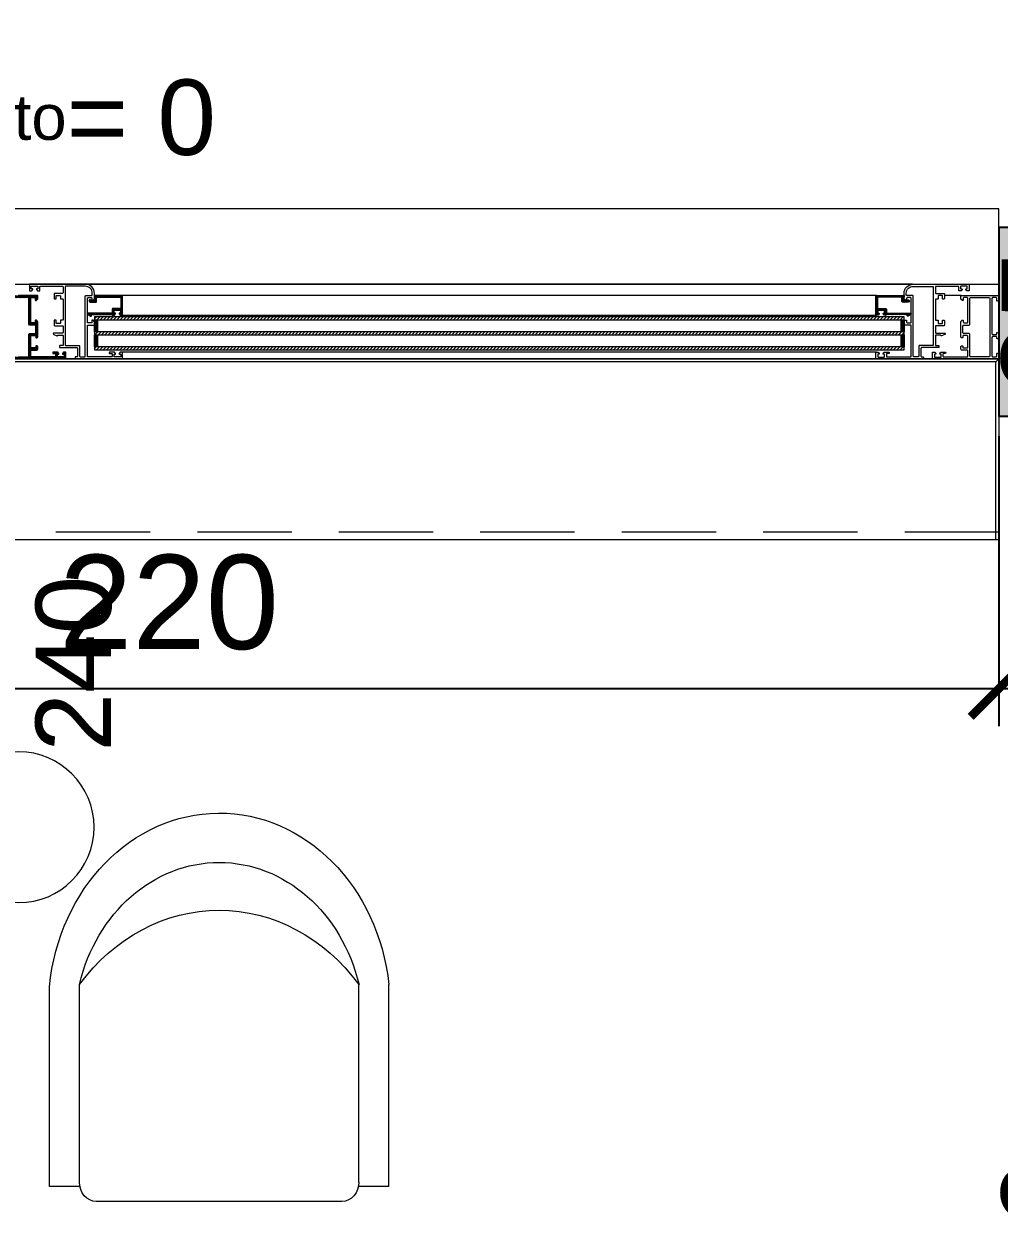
# Model space of a CAD drawing. Header units: centimetres. Extents: x 105417 to 110818, y -55119 to -48326.
# Drawn here: x 109025.1 to 109154.4, y -53609.3 to -53450.4 of the extents above; entities that cross this region are included whole.
import ezdxf

# ---------------------------------------------------------------- set-up
doc = ezdxf.new("R2010")
doc.units = ezdxf.units.CM
doc.header["$LTSCALE"] = 50
doc.header["$MEASUREMENT"] = 0
doc.linetypes.add('CACHE', pattern=[0.375, 0.25, -0.125])
doc.linetypes.add('CONTINU', pattern=[0])
doc.layers.get('0').update_dxf_attribs({"color": 8})
for name, color, linetype in [('BETON COUPE', 3, 'CONTINU'), ('BETON TRAME', 252, 'Continuous'), ('COTE 50ème', 1, 'Continuous')]:
    doc.layers.add(name, color=color, linetype=linetype)
doc.layers.add('mobilimi', color=8, linetype='Continuous', lineweight=9)
doc.layers.add('WINDOWS', color=21, linetype='Continuous', lineweight=5)
doc.styles.add('GENERATED_STYLE_1', font='arial.ttf')
doc.styles.add('RS_TXT_50', font='arial.ttf', dxfattribs={"height": 12.5})
doc.dimstyles.new('RS_50CM_LINEAIRE', dxfattribs={"dimscale": 5, "dimtxt": 12.5, "dimasz": 1.5, "dimexe": 1, "dimexo": 2.5, "dimgap": 1, "dimtad": 1, "dimdec": 1, "dimrnd": 0.5, "dimdsep": 46, "dimtxsty": 'RS_TXT_50', "dimblk1": 'ARCHTICK', "dimblk2": 'ARCHTICK', "dimsah": 1, "dimcen": 2.5, "dimdle": 1, "dimclrt": 4, "dimadec": 0, "dimazin": 2, "dimtfac": 1, "dimtdec": 1, "dimtix": 1, "dimtmove": 2, "dimatfit": 3, "dimfxl": 1, "dimtolj": 1, "dimtzin": 0, "dimarcsym": 0})
pattern_1 = [(45, (-42777.06242, 54252.55615), (-0.08838834765, 0.08838834765), [])]

# ---------------------------------------------------------------- blocks, each defined once
blk = doc.blocks.new('1111')
at = {"layer": 'mobilimi'}
for p, q in [((7498090.66, 4737224.66), (7498067.1, 4737224.66)), ((7498090.66, 4737221.1), (7498090.66, 4737224.66)), ((7498090.15, 4737221.13), (7498066.85, 4737221.13)), ((7498092.44, 4737190.14), (7498092.44, 4737219.13)), ((7498090.15, 4737188.14), (7498066.85, 4737188.14)), ((7498090.66, 4737184.61), (7498090.66, 4737188.14)), ((7498090.66, 4737184.61), (7498066.85, 4737184.61))]:
    blk.add_line(p, q, dxfattribs=at)
for centre, major_axis, start_param, end_param in [((7498069.68, 4737204.62), (-23.08, 0), -1.458692, 1.447759), ((7498071.99, 4737204.63), (-19.57, 0), -1.304651, 1.304651), ((7498082.73, 4737204.63), (24.67, 0), 2.270248, 4.012938), ((7498090.15, 4737219.13), (-2.29, 0), 3.141593, 4.712389), ((7498090.15, 4737190.14), (2.29, 0), 4.712389, 6.283185)]:
    blk.add_ellipse(centre, major_axis=major_axis, ratio=0.87377, start_param=start_param, end_param=end_param, dxfattribs=at)
blk = doc.blocks.new('_ArchTick')
at = {"color": 0, "linetype": 'ByBlock', "const_width": 0.15}
blk.add_lwpolyline([(-0.5, -0.5), (0.5, 0.5)], dxfattribs=at)
blk = doc.blocks.new('*D1152')
at = {"layer": 'COTE 50ème', "color": 0, "lineweight": -2, "ltscale": 0.5, "transparency": 16777216}
for p, q in [((109869.2, -54127.36), (109869.2, -52052.36)), ((109656.85, -52057.36), (109874.2, -52057.36)), ((108886.85, -54122.36), (109874.2, -54122.36))]:
    blk.add_line(p, q, dxfattribs=at)
at = {"layer": 'Defpoints', "color": 0, "ltscale": 0.5, "transparency": 16777216}
for p in [(109644.35, -52057.36), (109869.2, -52057.36), (108874.35, -54122.36)]:
    blk.add_point(p, dxfattribs=at)
at = {"layer": 'COTE 50ème', "color": 0, "lineweight": -2, "ltscale": 0.5, "transparency": 16777216, "xscale": 7.5, "yscale": 7.5, "zscale": 7.5}
for p, rotation in [((109869.2, -52057.36), 90), ((109869.2, -54122.36), 270)]:
    blk.add_blockref('_ArchTick', p, dxfattribs=dict(at, rotation=rotation))
at = {"layer": 'COTE 50ème', "color": 4, "ltscale": 0.5, "transparency": 16777216, "insert": (109857.82, -53089.86), "char_height": 12.5, "attachment_point": 5, "rotation": 90, "style": 'RS_TXT_50'}
blk.add_mtext('\\A1;2065', dxfattribs=at)
blk = doc.blocks.new('*D1262')
at = {"layer": 'COTE 50ème', "color": 0, "lineweight": -2, "ltscale": 0.5, "transparency": 16777216}
for p, q in [((109154.35, -53505), (109154.35, -53543.46)), ((108934.35, -53509.34), (108934.35, -53543.46)), ((108929.35, -53538.46), (109159.35, -53538.46))]:
    blk.add_line(p, q, dxfattribs=at)
at = {"layer": 'Defpoints', "color": 0, "ltscale": 0.5, "transparency": 16777216}
for p in [(109154.35, -53492.5), (108934.35, -53496.84), (109154.35, -53538.46)]:
    blk.add_point(p, dxfattribs=at)
at = {"layer": 'COTE 50ème', "color": 0, "lineweight": -2, "ltscale": 0.5, "transparency": 16777216, "xscale": 7.5, "yscale": 7.5, "zscale": 7.5, "rotation": 180}
blk.add_blockref('_ArchTick', (108934.35, -53538.46), dxfattribs=at)
at = {"layer": 'COTE 50ème', "color": 0, "lineweight": -2, "ltscale": 0.5, "transparency": 16777216, "xscale": 7.5, "yscale": 7.5, "zscale": 7.5}
blk.add_blockref('_ArchTick', (109154.35, -53538.46), dxfattribs=at)
at = {"layer": 'COTE 50ème', "color": 4, "ltscale": 0.5, "transparency": 16777216, "insert": (109044.35, -53527.08), "char_height": 12.5, "attachment_point": 5, "style": 'RS_TXT_50'}
blk.add_mtext('\\A1;220', dxfattribs=at)
blk = doc.blocks.new('*D1263')
at = {"layer": 'COTE 50ème', "color": 0, "lineweight": -2, "ltscale": 0.5, "transparency": 16777216}
for p, q in [((109154.35, -53505), (109154.35, -53543.46)), ((109234.24, -53509.06), (109234.24, -53543.46)), ((109149.35, -53538.46), (109239.24, -53538.46))]:
    blk.add_line(p, q, dxfattribs=at)
at = {"layer": 'Defpoints', "color": 0, "ltscale": 0.5, "transparency": 16777216}
for p in [(109154.35, -53492.5), (109234.24, -53496.56), (109234.24, -53538.46)]:
    blk.add_point(p, dxfattribs=at)
at = {"layer": 'COTE 50ème', "color": 0, "lineweight": -2, "ltscale": 0.5, "transparency": 16777216, "xscale": 7.5, "yscale": 7.5, "zscale": 7.5, "rotation": 180}
blk.add_blockref('_ArchTick', (109154.35, -53538.46), dxfattribs=at)
at = {"layer": 'COTE 50ème', "color": 0, "lineweight": -2, "ltscale": 0.5, "transparency": 16777216, "xscale": 7.5, "yscale": 7.5, "zscale": 7.5}
blk.add_blockref('_ArchTick', (109234.24, -53538.46), dxfattribs=at)
at = {"layer": 'COTE 50ème', "color": 4, "ltscale": 0.5, "transparency": 16777216, "insert": (109194.3, -53527.08), "char_height": 12.5, "attachment_point": 5, "style": 'RS_TXT_50'}
blk.add_mtext('\\A1;80', dxfattribs=at)
blk = doc.blocks.new('*D1355')
at = {"layer": 'COTE 50ème', "color": 0, "lineweight": -2, "ltscale": 0.5, "transparency": 16777216}
for p, q in [((109172.41, -53733.36), (109172.41, -53497.36)), ((109190.07, -53502.36), (109167.41, -53502.36)), ((109201.85, -53728.36), (109167.41, -53728.36))]:
    blk.add_line(p, q, dxfattribs=at)
at = {"layer": 'Defpoints', "color": 0, "ltscale": 0.5, "transparency": 16777216}
for p in [(109172.41, -53502.36), (109202.57, -53502.36), (109214.35, -53728.36)]:
    blk.add_point(p, dxfattribs=at)
at = {"layer": 'COTE 50ème', "color": 0, "lineweight": -2, "ltscale": 0.5, "transparency": 16777216, "xscale": 7.5, "yscale": 7.5, "zscale": 7.5}
for p, rotation in [((109172.41, -53502.36), 90), ((109172.41, -53728.36), 270)]:
    blk.add_blockref('_ArchTick', p, dxfattribs=dict(at, rotation=rotation))
at = {"layer": 'COTE 50ème', "color": 4, "ltscale": 0.5, "transparency": 16777216, "insert": (109161.03, -53615.36), "char_height": 12.5, "attachment_point": 5, "rotation": 90, "style": 'RS_TXT_50'}
blk.add_mtext('\\A1;226', dxfattribs=at)
blk = doc.blocks.new('*D1356')
at = {"layer": 'COTE 50ème', "color": 0, "lineweight": -2, "ltscale": 0.5, "transparency": 16777216}
for p, q in [((109172.41, -53477.36), (109172.41, -53469.86)), ((109196.74, -53477.36), (109167.41, -53477.36)), ((109172.41, -53502.36), (109172.41, -53477.36)), ((109190.07, -53502.36), (109167.41, -53502.36)), ((109172.41, -53502.36), (109172.41, -53509.86))]:
    blk.add_line(p, q, dxfattribs=at)
at = {"layer": 'Defpoints', "color": 0, "ltscale": 0.5, "transparency": 16777216}
for p in [(109172.41, -53477.36), (109209.24, -53477.36), (109202.57, -53502.36)]:
    blk.add_point(p, dxfattribs=at)
at = {"layer": 'COTE 50ème', "color": 0, "lineweight": -2, "ltscale": 0.5, "transparency": 16777216, "xscale": 7.5, "yscale": 7.5, "zscale": 7.5}
for p, rotation in [((109172.41, -53477.36), 270), ((109172.41, -53502.36), 90)]:
    blk.add_blockref('_ArchTick', p, dxfattribs=dict(at, rotation=rotation))
at = {"layer": 'COTE 50ème', "color": 4, "ltscale": 0.5, "transparency": 16777216, "insert": (109161.03, -53489.86), "char_height": 12.5, "attachment_point": 5, "rotation": 90, "style": 'RS_TXT_50'}
blk.add_mtext('\\A1;25', dxfattribs=at)
blk = doc.blocks.new('*D1357')
at = {"layer": 'COTE 50ème', "color": 0, "lineweight": -2, "ltscale": 0.5, "transparency": 16777216}
for p, q in [((109172.41, -53482.36), (109172.41, -53392.36)), ((109196.74, -53397.36), (109167.41, -53397.36)), ((109196.74, -53477.36), (109167.41, -53477.36))]:
    blk.add_line(p, q, dxfattribs=at)
at = {"layer": 'Defpoints', "color": 0, "ltscale": 0.5, "transparency": 16777216}
for p in [(109172.41, -53397.36), (109209.24, -53397.36), (109209.24, -53477.36)]:
    blk.add_point(p, dxfattribs=at)
at = {"layer": 'COTE 50ème', "color": 0, "lineweight": -2, "ltscale": 0.5, "transparency": 16777216, "xscale": 7.5, "yscale": 7.5, "zscale": 7.5}
for p, rotation in [((109172.41, -53397.36), 90), ((109172.41, -53477.36), 270)]:
    blk.add_blockref('_ArchTick', p, dxfattribs=dict(at, rotation=rotation))
at = {"layer": 'COTE 50ème', "color": 4, "ltscale": 0.5, "transparency": 16777216, "insert": (109161.03, -53437.36), "char_height": 12.5, "attachment_point": 5, "rotation": 90, "style": 'RS_TXT_50'}
blk.add_mtext('\\A1;80', dxfattribs=at)

msp = doc.modelspace()

# ---------------------------------------------------------------- hatches: boundary and pattern name
at = {"layer": 'BETON TRAME', "transparency": 33554559}
h = msp.add_hatch(color=256, dxfattribs=at)
h.dxf.hatch_style = 1
h.paths.add_polyline_path([(108774.35, -52797.36), (108809.35, -52797.36), (108809.35, -53338.05), (108774.35, -53338.05), (108774.35, -53272.36), (108314.35, -53272.36), (108314.35, -53338.05), (108279.35, -53338.05), (108279.35, -52797.36), (108314.35, -52797.36), (108314.35, -53232.36), (108524.35, -53232.36), (108524.35, -52902.36), (108564.35, -52902.36), (108564.35, -53232.36), (108774.35, -53232.36)])
h.paths.add_polyline_path([(109644.35, -52847.36), (109644.35, -52797.36), (109509.35, -52797.36), (109509.35, -52847.36)])
h.paths.add_polyline_path([(107579.35, -52847.36), (107579.35, -52797.36), (107444.35, -52797.36), (107444.35, -52847.36)])
h.paths.add_polyline_path([(107579.35, -52107.36), (107579.35, -52057.36), (107444.35, -52057.36), (107444.35, -52107.36)])
h.paths.add_polyline_path([(109509.35, -52057.36), (109509.35, -52107.36), (109644.35, -52107.36), (109644.35, -52057.36)])
h.paths.add_polyline_path([(108814.35, -52107.36), (108814.35, -52057.36), (108704.35, -52057.36), (108704.35, -52107.36)])
h.paths.add_polyline_path([(108384.35, -52107.36), (108384.35, -52057.36), (108274.35, -52057.36), (108274.35, -52107.36)])
h.paths.add_polyline_path([(108409.35, -52057.36), (108384.35, -52057.36), (108384.35, -52562.36), (108409.35, -52562.36)])
h.paths.add_polyline_path([(108704.35, -52057.36), (108679.35, -52057.36), (108679.35, -52562.36), (108704.35, -52562.36)])
h.paths.add_polyline_path([(108214.35, -53762.36), (108239.35, -53762.36), (108239.35, -53702.36), (108214.35, -53702.36)])
h.paths.add_polyline_path([(108874.35, -53762.36), (108849.35, -53762.36), (108849.35, -53702.36), (108874.35, -53702.36)])
h.paths.add_polyline_path([(107754.35, -53397.36), (107884.35, -53397.36), (107884.35, -53422.36), (107754.35, -53422.36)])
h.paths.add_polyline_path([(107444.35, -53422.36), (107574.35, -53422.36), (107574.35, -53397.36), (107444.35, -53397.36)])
h.paths.add_polyline_path([(107859.35, -53477.36), (107934.35, -53477.36), (107934.35, -53502.36), (107859.35, -53502.36)])
h.paths.add_polyline_path([(109234.24, -53477.36), (109154.35, -53477.36), (109154.35, -53502.36), (109234.24, -53502.36)])
h.paths.add_polyline_path([(109334.24, -53397.36), (109209.24, -53397.36), (109209.24, -53422.36), (109334.24, -53422.36)])
h.paths.add_polyline_path([(109644.35, -53422.36), (109514.24, -53422.36), (109514.24, -53397.36), (109644.35, -53397.36)])
h.paths.add_polyline_path([(108556.85, -53762.36), (108556.85, -53702.36), (108531.85, -53702.36), (108531.85, -53762.36)])
at = {"layer": 'WINDOWS'}
h = msp.add_hatch(dxfattribs=at)
h.set_pattern_fill('ANSI31', color=256, angle=360)
h.set_pattern_definition(pattern_1)
h.paths.add_polyline_path([(109019.58, -53494.48, -0.414214), (109019.52, -53494.42), (109019.52, -53494.12, -0.414214), (109019.58, -53494.06), (109019.79, -53494.06, 1), (109019.79, -53493.86), (109019.26, -53493.86, 0.250765), (109019.21, -53493.88), (109019.1, -53494.05, 0.599022), (109019.15, -53494.14), (109019.22, -53494.14, -0.414214), (109019.28, -53494.2), (109019.28, -53494.46, -0.414214), (109019.22, -53494.51), (109018.44, -53494.51, -0.414214), (109018.38, -53494.46), (109018.38, -53494.2, -0.414214), (109018.44, -53494.14), (109018.55, -53494.14, 0.599022), (109018.6, -53494.05), (109018.48, -53493.88, 0.250765), (109018.44, -53493.86), (109018.19, -53493.86, 0.414214), (109018.14, -53493.92), (109018.14, -53494.7, 0.414214), (109018.19, -53494.76), (109024.41, -53494.76), (109030.63, -53494.76, 0.414214), (109030.68, -53494.7), (109030.68, -53493.92, 0.414214), (109030.63, -53493.86), (109030.38, -53493.86, 0.250765), (109030.34, -53493.88), (109030.22, -53494.05, 0.599022), (109030.27, -53494.14), (109030.38, -53494.14, -0.414214), (109030.44, -53494.2), (109030.44, -53494.46, -0.414214), (109030.38, -53494.51), (109029.6, -53494.51, -0.414214), (109029.54, -53494.46), (109029.54, -53494.2, -0.414214), (109029.6, -53494.14), (109029.67, -53494.14, 0.599022), (109029.72, -53494.05), (109029.61, -53493.88, 0.250765), (109029.56, -53493.86), (109029.03, -53493.86, 1), (109029.03, -53494.06), (109029.24, -53494.06, -0.414214), (109029.3, -53494.12), (109029.3, -53494.42, -0.414214), (109029.24, -53494.48), (109026.07, -53494.48, -0.414214), (109026.02, -53494.42), (109026.02, -53493.69, -0.414214), (109026.11, -53493.6), (109026.76, -53493.6, 0.414214), (109026.95, -53493.41), (109026.95, -53493.15, 0.198912), (109026.93, -53493.12), (109026.87, -53493.05, 0.198912), (109026.83, -53493.04), (109026.72, -53493.04, 0.414214), (109026.67, -53493.09), (109026.67, -53493.26, -0.414214), (109026.61, -53493.32), (109026.11, -53493.32, -0.414214), (109026.02, -53493.22), (109026.02, -53491.77, -0.414214), (109026.11, -53491.68), (109026.61, -53491.68, -0.414214), (109026.67, -53491.73), (109026.67, -53491.9, 0.414214), (109026.72, -53491.96), (109026.83, -53491.96, 0.198912), (109026.87, -53491.94), (109026.93, -53491.88, 0.198912), (109026.95, -53491.84), (109026.95, -53489.83, 0.198912), (109026.93, -53489.79), (109026.78, -53489.64, 0.198912), (109026.74, -53489.62), (109026.67, -53489.62, 0.414214), (109026.61, -53489.68), (109026.61, -53489.86, -0.340481), (109026.52, -53490), (109026.11, -53490, -0.414214), (109026.02, -53489.9), (109026.02, -53486.73, -0.414214), (109026.11, -53486.64), (109026.52, -53486.64, -0.414214), (109026.61, -53486.73), (109026.61, -53486.95, 0.414214), (109026.67, -53487.01), (109026.74, -53487.01, 0.198912), (109026.78, -53486.99), (109026.93, -53486.84, 0.198912), (109026.95, -53486.8), (109026.95, -53486.41, 0.414214), (109026.89, -53486.36), (109024.41, -53486.36), (109021.93, -53486.36, 0.414214), (109021.87, -53486.41), (109021.87, -53486.8, 0.198912), (109021.89, -53486.84), (109022.04, -53486.99, 0.198912), (109022.08, -53487.01), (109022.15, -53487.01, 0.414214), (109022.21, -53486.95), (109022.21, -53486.73, -0.414214), (109022.3, -53486.64), (109022.71, -53486.64, -0.414214), (109022.8, -53486.73), (109022.8, -53489.9, -0.414214), (109022.71, -53490), (109022.3, -53490, -0.340481), (109022.21, -53489.86), (109022.21, -53489.68, 0.414214), (109022.15, -53489.62), (109022.08, -53489.62, 0.198912), (109022.04, -53489.64), (109021.89, -53489.79, 0.198912), (109021.87, -53489.83), (109021.87, -53491.84, 0.198912), (109021.89, -53491.88), (109021.95, -53491.94, 0.198912), (109021.99, -53491.96), (109022.1, -53491.96, 0.414214), (109022.15, -53491.9), (109022.15, -53491.73, -0.414214), (109022.21, -53491.68), (109022.71, -53491.68, -0.414214), (109022.8, -53491.77), (109022.8, -53493.22, -0.414214), (109022.71, -53493.32), (109022.21, -53493.32, -0.414214), (109022.15, -53493.26), (109022.15, -53493.09, 0.414214), (109022.1, -53493.04), (109021.99, -53493.04, 0.198912), (109021.95, -53493.05), (109021.89, -53493.12, 0.198912), (109021.87, -53493.15), (109021.87, -53493.41, 0.414214), (109022.06, -53493.6), (109022.71, -53493.6, -0.414214), (109022.8, -53493.69), (109022.8, -53494.42, -0.414214), (109022.75, -53494.48)])
h.paths.add_polyline_path([(109023.08, -53494.42), (109023.08, -53491.49), (109022.99, -53491.4), (109022.24, -53491.4), (109022.15, -53491.3), (109022.15, -53490.37), (109022.24, -53490.28), (109022.99, -53490.28), (109023.08, -53490.18), (109023.08, -53486.69), (109023.14, -53486.64), (109024.41, -53486.64), (109025.68, -53486.64), (109025.74, -53486.69), (109025.74, -53490.18), (109025.83, -53490.28), (109026.58, -53490.28), (109026.67, -53490.37), (109026.67, -53491.3), (109026.58, -53491.4), (109025.83, -53491.4), (109025.74, -53491.49), (109025.74, -53494.42), (109025.68, -53494.48), (109024.41, -53494.48), (109023.14, -53494.48)], flags=16)
at = {"layer": 'WINDOWS', "transparency": 33554559}
h = msp.add_hatch(dxfattribs=at)
h.set_pattern_fill('ANSI31', color=256, angle=360)
h.set_pattern_definition(pattern_1)
h.paths.add_polyline_path([(109034.51, -53486.36), (109034.46, -53486.36), (109034.46, -53486.6), (109034.51, -53486.6), (109034.51, -53486.95, -0.414214), (109034.46, -53487.01), (109034.08, -53487.01, -0.247394), (109034.04, -53486.98, 1.657435), (109033.91, -53487.23), (109034.64, -53487.23, 0.414214), (109034.74, -53487.14), (109034.74, -53486.67, -0.414214), (109034.83, -53486.58), (109037.87, -53486.58, -0.414214), (109037.97, -53486.67), (109037.97, -53488.02, -0.414214), (109037.91, -53488.08), (109036.9, -53488.08, 0.414214), (109036.81, -53488.17), (109036.81, -53488.62, -0.414214), (109036.75, -53488.68), (109033.62, -53488.68, 0.737396), (109033.56, -53488.85), (109033.92, -53489.09, 0.603122), (109034.07, -53489.01), (109034.07, -53488.94, -0.414214), (109034.12, -53488.88), (109036.81, -53488.88), (109036.81, -53488.92, 0.414214), (109036.87, -53488.97), (109037.07, -53488.97, 0.250765), (109037.12, -53488.95), (109037.25, -53488.78, 0.599022), (109037.2, -53488.69), (109037.13, -53488.69, -0.414214), (109037.07, -53488.64), (109037.07, -53488.38, -0.414214), (109037.13, -53488.32), (109037.87, -53488.32, -0.414214), (109037.93, -53488.38), (109037.93, -53488.64, -0.414214), (109037.87, -53488.69), (109037.8, -53488.69, 0.599022), (109037.75, -53488.78), (109037.88, -53488.95, 0.250765), (109037.93, -53488.97), (109038.13, -53488.97, 0.414214), (109038.19, -53488.92), (109038.19, -53486.41, 0.414214), (109038.13, -53486.36)])
h = msp.add_hatch(dxfattribs=at)
h.set_pattern_fill('ANSI31', color=256, angle=360)
h.set_pattern_definition([(45, (-42827.00686, 54252.56045), (-0.08838834765, 0.08838834765), [])])
h.paths.add_polyline_path([(109141.4, -53486.58, -0.414214), (109141.49, -53486.68), (109141.49, -53487.14, 0.414214), (109141.59, -53487.24), (109142.32, -53487.24, 1.835735), (109142.18, -53487.01), (109141.72, -53487.01), (109141.72, -53486.6), (109141.77, -53486.36), (109138.1, -53486.36, 0.414214), (109138.04, -53486.42), (109138.04, -53488.92, 0.414214), (109138.1, -53488.98), (109138.3, -53488.98, 0.250765), (109138.35, -53488.95), (109138.48, -53488.79, 0.599022), (109138.43, -53488.7), (109138.3, -53488.7), (109138.3, -53488.33), (109139.16, -53488.33), (109139.16, -53488.7), (109139.03, -53488.7, 0.649779), (109138.99, -53488.79), (109139.12, -53488.96, 0.212283), (109139.16, -53488.98), (109139.37, -53488.98, 0.414214), (109139.42, -53488.92), (109139.42, -53488.89), (109142.17, -53488.89), (109142.17, -53489.02, 0.603122), (109142.31, -53489.09), (109142.67, -53488.85, 0.737396), (109142.61, -53488.68), (109139.42, -53488.68), (109139.42, -53488.18, 0.414214), (109139.33, -53488.08), (109138.26, -53488.08), (109138.26, -53486.68, -0.414214), (109138.36, -53486.58)])
at = {"layer": 'WINDOWS'}
h = msp.add_hatch(dxfattribs=at)
h.set_pattern_fill('ANSI31', color=140, scale=2.5, angle=360)
h.set_pattern_definition([(45, (-42777.06242, 54252.76045), (-0.2209708691, 0.2209708691), [])])
h.paths.add_polyline_path([(109034.45, -53493.57), (109141.78, -53493.57), (109141.78, -53493.17), (109034.45, -53493.17)])
h.paths.add_polyline_path([(109034.45, -53491.57), (109141.78, -53491.57), (109141.78, -53491.17), (109034.45, -53491.17)])
h.paths.add_polyline_path([(109034.45, -53489.57), (109141.77, -53489.57), (109141.77, -53489.17), (109034.45, -53489.17)])
at = {"layer": 'WINDOWS', "transparency": 33554559}
h = msp.add_hatch(dxfattribs=at)
h.set_pattern_fill('ANSI31', color=140, angle=360)
h.set_pattern_definition([(45, (-42794.06242, 54252.75615), (-0.08838834765, 0.08838834765), [])])
h.paths.add_polyline_path([(109141.78, -53491.57), (109141.78, -53493.17), (109141.38, -53493.17), (109141.38, -53491.57)])
h.paths.add_polyline_path([(109141.78, -53489.57), (109141.78, -53491.17), (109141.38, -53491.17), (109141.38, -53489.57)])
h.paths.add_polyline_path([(109034.85, -53491.57), (109034.85, -53493.17), (109034.45, -53493.17), (109034.45, -53491.57)])
h.paths.add_polyline_path([(109034.85, -53489.57), (109034.85, -53491.17), (109034.45, -53491.17), (109034.45, -53489.57)])

# ---------------------------------------------------------------- linework, layer by layer
at = {"layer": 'BETON COUPE'}
msp.add_lwpolyline([(109234.24, -53477.36), (109154.35, -53477.36), (109154.35, -53502.36), (109234.24, -53502.36)], close=True, dxfattribs=at)
at = {"layer": 'WINDOWS'}
for p, q in [((109142.88, -53484.87), (109033.28, -53484.86)), ((109138.1, -53486.36), (109038.13, -53486.36)), ((109149.36, -53486.36), (109147.1, -53486.36)), ((109038.13, -53488.97), (109138.1, -53488.98)), ((109138.1, -53493.86), (109038.13, -53493.86)), ((109138.07, -53494.76), (109038.13, -53494.76)), ((109145.63, -53494.76), (109144.25, -53494.76))]:
    msp.add_line(p, q, dxfattribs=at)
at = {"layer": 'WINDOWS', "color": 165, "linetype": 'CACHE'}
msp.add_line((109154.35, -53517.76), (108934.35, -53517.76), dxfattribs=at)
at = {"layer": 'WINDOWS', "color": 165}
for points in [[(108934.35, -53484.86), (109154.35, -53484.86), (109154.35, -53474.86), (108934.35, -53474.86)], [(108934.35, -53494.76), (109154.35, -53494.76), (109154.35, -53518.76), (108934.35, -53518.76)], [(109153.95, -53495.16), (108934.75, -53495.16), (108934.35, -53494.76), (109154.35, -53494.76)], [(109154.35, -53494.76), (109154.35, -53518.76), (109153.95, -53518.76), (109153.95, -53495.16)]]:
    msp.add_lwpolyline(points, close=True, dxfattribs=at)
at = {"layer": 'WINDOWS'}
for points in [[(109154.35, -53494.76), (108934.35, -53494.76), (108934.35, -53484.86), (109154.35, -53484.86)], [(109153.09, -53486.64), (109153.14, -53486.7), (109153.14, -53494.42), (109153.09, -53494.48), (109150.55, -53494.48), (109150.49, -53494.42), (109150.49, -53491.49), (109150.4, -53491.4), (109149.65, -53491.4), (109149.56, -53491.31), (109149.56, -53490.37), (109149.65, -53490.28), (109150.4, -53490.28), (109150.49, -53490.19), (109150.49, -53486.7), (109150.55, -53486.64)]]:
    msp.add_lwpolyline(points, close=True, dxfattribs=at)
for points in [[(109025.88, -53484.86, 0.414214), (109025.83, -53484.92), (109025.83, -53485.7, 0.414214), (109025.88, -53485.76), (109026.09, -53485.76, 0.250765), (109026.14, -53485.73), (109026.27, -53485.57, 0.599022), (109026.22, -53485.48), (109026.13, -53485.48, -0.414214), (109026.07, -53485.42), (109026.07, -53485.16, -0.414214), (109026.13, -53485.11), (109026.91, -53485.11, -0.414214), (109026.97, -53485.16), (109026.97, -53485.42, -0.414214), (109026.91, -53485.48), (109026.82, -53485.48, 0.599022), (109026.77, -53485.57), (109026.9, -53485.73, 0.250765), (109026.95, -53485.76), (109027.15, -53485.76, 0.414214), (109027.21, -53485.7), (109027.21, -53485.2, -0.414214), (109027.27, -53485.14), (109030.22, -53485.14, -0.414214), (109030.31, -53485.24), (109030.31, -53485.98, -0.414214), (109030.22, -53486.08), (109029.19, -53486.08, 0.414214), (109029.1, -53486.17), (109029.1, -53486.73, 0.414214), (109029.19, -53486.82), (109029.32, -53486.82, 0.414214), (109029.38, -53486.77), (109029.38, -53486.41, -0.414214), (109029.43, -53486.36), (109029.88, -53486.36, -0.414214), (109029.94, -53486.41), (109029.94, -53486.77, 0.414214), (109029.99, -53486.82), (109030.25, -53486.82, -0.414214), (109030.31, -53486.88), (109030.31, -53489.57, -0.414214), (109030.25, -53489.62), (109029.99, -53489.62, 0.414214), (109029.94, -53489.68), (109029.94, -53490.03, -0.414214), (109029.88, -53490.09), (109029.43, -53490.09, -0.414214), (109029.38, -53490.03), (109029.38, -53489.68, 0.414214), (109029.32, -53489.62), (109029.19, -53489.62, 0.414214), (109029.1, -53489.72), (109029.1, -53490.28, 0.414214), (109029.19, -53490.37), (109030.22, -53490.37, -0.414214), (109030.31, -53490.46), (109030.31, -53491.25, -0.414214), (109030.22, -53491.34), (109029.1, -53491.34, 0.809546), (109029.06, -53491.52), (109029.48, -53491.71, 0.543142), (109029.56, -53491.66, -0.414214), (109029.62, -53491.6), (109030.22, -53491.6, -0.414214), (109030.31, -53491.69), (109030.31, -53492.93, -0.414214), (109030.25, -53492.98), (109029.9, -53492.98, 0.414214), (109029.84, -53493.04), (109029.84, -53493.21, 0.414214), (109029.9, -53493.26), (109032.12, -53493.26, -0.414214), (109032.21, -53493.36), (109032.21, -53494.42, -0.414214), (109032.16, -53494.48), (109031.95, -53494.48, 0.414214), (109031.9, -53494.53), (109031.9, -53494.7, 0.414214), (109031.95, -53494.76), (109038.13, -53494.76, 0.414214), (109038.19, -53494.7), (109038.19, -53493.92, 0.414214), (109038.13, -53493.86), (109037.92, -53493.86, 0.250765), (109037.88, -53493.88), (109037.75, -53494.05, 0.599022), (109037.79, -53494.14), (109037.89, -53494.14, -0.414214), (109037.94, -53494.2), (109037.94, -53494.46, -0.414214), (109037.89, -53494.51), (109037.1, -53494.51, -0.414214), (109037.05, -53494.46), (109037.05, -53494.2, -0.414214), (109037.1, -53494.14), (109037.2, -53494.14, 0.599022), (109037.24, -53494.05), (109037.11, -53493.88, 0.250765), (109037.07, -53493.86), (109036.49, -53493.86, 0.414214), (109036.43, -53493.92), (109036.43, -53494.01, 0.414214), (109036.49, -53494.06), (109036.75, -53494.06, -0.414214), (109036.8, -53494.12), (109036.8, -53494.42, -0.414214), (109036.75, -53494.48), (109033.58, -53494.48, -0.414214), (109033.52, -53494.42), (109033.52, -53490.33, -0.414214), (109033.58, -53490.28), (109034.4, -53490.28, 0.414214), (109034.45, -53490.22), (109034.45, -53489.83, 0.198912), (109034.44, -53489.79), (109034.28, -53489.64, 0.198912), (109034.24, -53489.62), (109034.17, -53489.62, 0.414214), (109034.12, -53489.68), (109034.12, -53489.9, -0.414214), (109034.02, -53490), (109033.61, -53490, -0.414214), (109033.52, -53489.9), (109033.52, -53486.73, -0.414214), (109033.61, -53486.64), (109034.02, -53486.64, -0.414214), (109034.12, -53486.73), (109034.12, -53486.95, 0.414214), (109034.17, -53487.01), (109034.24, -53487.01, 0.198912), (109034.28, -53486.99), (109034.44, -53486.84, 0.198912), (109034.45, -53486.8), (109034.45, -53486.08, 0.414214), (109033.24, -53484.86)], [(109034.08, -53486.36, 0.414214), (109034.17, -53486.26), (109034.17, -53486.04), (109034.17, -53486.04, 0.414214), (109033.24, -53485.14), (109030.64, -53485.14, 0.414214), (109030.59, -53485.2), (109030.59, -53492.93, 0.414214), (109030.64, -53492.98), (109032.4, -53492.98, -0.414214), (109032.49, -53493.08), (109032.49, -53494.38, 0.414214), (109032.59, -53494.48), (109033.15, -53494.48, 0.414214), (109033.24, -53494.38), (109033.24, -53486.45, -0.414214), (109033.33, -53486.36)], [(109150.34, -53484.87, -0.414214), (109150.4, -53484.92), (109150.4, -53485.71, -0.414214), (109150.34, -53485.76), (109150.14, -53485.76, -0.250765), (109150.09, -53485.74), (109149.96, -53485.57, -0.599022), (109150.01, -53485.48), (109150.1, -53485.48, 0.414214), (109150.15, -53485.43), (109150.15, -53485.17, 0.414214), (109150.1, -53485.11), (109149.31, -53485.11, 0.414214), (109149.26, -53485.17), (109149.26, -53485.43, 0.414214), (109149.31, -53485.48), (109149.41, -53485.48, -0.599022), (109149.45, -53485.57), (109149.32, -53485.74, -0.250765), (109149.28, -53485.76), (109149.07, -53485.76, -0.414214), (109149.02, -53485.71), (109149.02, -53485.2, 0.414214), (109148.96, -53485.15), (109146.01, -53485.15, 0.414214), (109145.92, -53485.24), (109145.92, -53485.99, 0.414214), (109146.01, -53486.08), (109147.04, -53486.08, -0.414214), (109147.13, -53486.17), (109147.13, -53486.73, -0.414214), (109147.04, -53486.83), (109146.91, -53486.83, -0.414214), (109146.85, -53486.77), (109146.85, -53486.42, 0.414214), (109146.79, -53486.36), (109146.35, -53486.36, 0.414214), (109146.29, -53486.42), (109146.29, -53486.77, -0.414214), (109146.23, -53486.83), (109145.97, -53486.83, 0.414214), (109145.92, -53486.88), (109145.92, -53489.57, 0.414214), (109145.97, -53489.63), (109146.23, -53489.63, -0.414214), (109146.29, -53489.68), (109146.29, -53490.04, 0.414214), (109146.35, -53490.09), (109146.79, -53490.09, 0.414214), (109146.85, -53490.04), (109146.85, -53489.68, -0.414214), (109146.91, -53489.63), (109147.04, -53489.63, -0.414214), (109147.13, -53489.72), (109147.13, -53490.28, -0.414214), (109147.04, -53490.37), (109146.01, -53490.37, 0.414214), (109145.92, -53490.47), (109145.92, -53491.25, 0.414214), (109146.01, -53491.34), (109147.13, -53491.34, -0.809546), (109147.17, -53491.52), (109146.74, -53491.71, -0.543142), (109146.66, -53491.66, 0.414214), (109146.61, -53491.61), (109146.01, -53491.61, 0.414214), (109145.92, -53491.7), (109145.92, -53492.93, 0.414214), (109145.97, -53492.99), (109146.33, -53492.99, -0.414214), (109146.38, -53493.04), (109146.38, -53493.21, -0.414214), (109146.33, -53493.27), (109144.11, -53493.27, 0.414214), (109144.01, -53493.36), (109144.01, -53494.42, 0.414214), (109144.07, -53494.48), (109144.27, -53494.48, -0.414214), (109144.33, -53494.54), (109144.33, -53494.7, -0.414214), (109144.27, -53494.76), (109138.1, -53494.76, -0.414214), (109138.04, -53494.7), (109138.04, -53493.92, -0.414214), (109138.1, -53493.86), (109138.3, -53493.86, -0.250765), (109138.35, -53493.89), (109138.48, -53494.06, -0.599022), (109138.43, -53494.14), (109138.34, -53494.14, 0.414214), (109138.28, -53494.2), (109138.28, -53494.46, 0.414214), (109138.34, -53494.52), (109139.12, -53494.52, 0.414214), (109139.18, -53494.46), (109139.18, -53494.2, 0.414214), (109139.12, -53494.14), (109139.03, -53494.14, -0.599022), (109138.98, -53494.06), (109139.11, -53493.89, -0.250765), (109139.16, -53493.86), (109139.74, -53493.86, -0.414214), (109139.79, -53493.92), (109139.79, -53494.01, -0.414214), (109139.74, -53494.07), (109139.48, -53494.07, 0.414214), (109139.42, -53494.13), (109139.42, -53494.42, 0.414214), (109139.48, -53494.48), (109142.65, -53494.48, 0.414214), (109142.71, -53494.42), (109142.71, -53490.34, 0.414214), (109142.65, -53490.28), (109141.83, -53490.28, -0.414214), (109141.77, -53490.22), (109141.77, -53489.84, -0.198912), (109141.79, -53489.8), (109141.94, -53489.64, -0.198912), (109141.98, -53489.63), (109142.05, -53489.63, -0.414214), (109142.11, -53489.68), (109142.11, -53489.91, 0.414214), (109142.2, -53490), (109142.61, -53490, 0.414214), (109142.71, -53489.91), (109142.71, -53486.73, 0.414214), (109142.61, -53486.64), (109142.2, -53486.64, 0.414214), (109142.11, -53486.73), (109142.11, -53486.96, -0.414214), (109142.05, -53487.01), (109141.98, -53487.01, -0.198912), (109141.94, -53487), (109141.79, -53486.84, -0.198912), (109141.77, -53486.8), (109141.77, -53486.08, -0.414214), (109142.99, -53484.87)], [(109142.15, -53486.36, -0.414214), (109142.05, -53486.27), (109142.05, -53486.04), (109142.05, -53486.04, -0.414214), (109142.99, -53485.15), (109145.58, -53485.15, -0.414214), (109145.64, -53485.2), (109145.64, -53492.93, -0.414214), (109145.58, -53492.99), (109143.83, -53492.99, 0.414214), (109143.73, -53493.08), (109143.73, -53494.39, -0.414214), (109143.64, -53494.48), (109143.08, -53494.48, -0.414214), (109142.99, -53494.39), (109142.99, -53486.45, 0.414214), (109142.89, -53486.36)], [(109034.51, -53486.6), (109034.51, -53486.95, -0.414214), (109034.46, -53487.01), (109034.08, -53487.01, -0.247394), (109034.04, -53486.98, 1.657435), (109033.91, -53487.23), (109034.64, -53487.23, 0.414214), (109034.74, -53487.14), (109034.74, -53486.67, -0.414214), (109034.83, -53486.58), (109037.87, -53486.58, -0.414214), (109037.97, -53486.67), (109037.97, -53488.02, -0.414214), (109037.91, -53488.08), (109036.9, -53488.08, 0.414214), (109036.81, -53488.17), (109036.81, -53488.62, -0.414214), (109036.75, -53488.68), (109033.62, -53488.68, 0.737396), (109033.56, -53488.85), (109033.92, -53489.09, 0.603122), (109034.07, -53489.01), (109034.07, -53488.94, -0.414214), (109034.12, -53488.88), (109036.81, -53488.88), (109036.81, -53488.92, 0.414214), (109036.87, -53488.97), (109037.07, -53488.97, 0.250765), (109037.12, -53488.95), (109037.25, -53488.78, 0.599022), (109037.2, -53488.69), (109037.13, -53488.69, -0.414214), (109037.07, -53488.64), (109037.07, -53488.38, -0.414214), (109037.13, -53488.32), (109037.87, -53488.32, -0.414214), (109037.93, -53488.38), (109037.93, -53488.64, -0.414214), (109037.87, -53488.69), (109037.8, -53488.69, 0.599022), (109037.75, -53488.78), (109037.88, -53488.95, 0.250765), (109037.93, -53488.97), (109038.13, -53488.97, 0.414214), (109038.19, -53488.92), (109038.19, -53486.41, 0.414214), (109038.13, -53486.36), (109034.51, -53486.36), (109034.46, -53486.36), (109034.46, -53486.6)], [(109141.72, -53486.6), (109141.72, -53486.96, 0.414214), (109141.77, -53487.01), (109142.15, -53487.01, 0.247394), (109142.19, -53486.99, -1.657435), (109142.32, -53487.24), (109141.59, -53487.24, -0.414214), (109141.49, -53487.14), (109141.49, -53486.68, 0.414214), (109141.4, -53486.58), (109138.36, -53486.58, 0.414214), (109138.26, -53486.68), (109138.26, -53488.03, 0.414214), (109138.32, -53488.08), (109139.33, -53488.08, -0.414214), (109139.42, -53488.18), (109139.42, -53488.62, 0.414214), (109139.48, -53488.68), (109142.61, -53488.68, -0.737396), (109142.67, -53488.85), (109142.31, -53489.09, -0.603122), (109142.17, -53489.02), (109142.17, -53488.94, 0.414214), (109142.11, -53488.89), (109139.42, -53488.89), (109139.42, -53488.92, -0.414214), (109139.37, -53488.98), (109139.16, -53488.98, -0.250765), (109139.11, -53488.95), (109138.98, -53488.79, -0.599022), (109139.03, -53488.7), (109139.1, -53488.7, 0.414214), (109139.16, -53488.64), (109139.16, -53488.38, 0.414214), (109139.1, -53488.33), (109138.36, -53488.33, 0.414214), (109138.3, -53488.38), (109138.3, -53488.64, 0.414214), (109138.36, -53488.7), (109138.43, -53488.7, -0.599022), (109138.48, -53488.79), (109138.35, -53488.95, -0.250765), (109138.3, -53488.98), (109138.1, -53488.98, -0.414214), (109138.04, -53488.92), (109138.04, -53486.42, -0.414214), (109138.1, -53486.36), (109141.72, -53486.36), (109141.77, -53486.36), (109141.77, -53486.6)], [(109149.35, -53491.94), (109149.29, -53491.88, -0.198912), (109149.28, -53491.84), (109149.28, -53489.84, -0.198912), (109149.29, -53489.8), (109149.45, -53489.64, -0.198912), (109149.49, -53489.63), (109149.56, -53489.63, -0.414214), (109149.61, -53489.68), (109149.61, -53489.87, 0.340481), (109149.71, -53490), (109150.12, -53490, 0.414214), (109150.21, -53489.91), (109150.21, -53486.73, 0.414214), (109150.12, -53486.64), (109149.71, -53486.64, 0.414214), (109149.61, -53486.73), (109149.61, -53486.96, -0.414214), (109149.56, -53487.01), (109149.49, -53487.01, -0.198912), (109149.45, -53487), (109149.29, -53486.84, -0.198912), (109149.28, -53486.8), (109149.28, -53486.42, -0.414214), (109149.33, -53486.36), (109154.3, -53486.36, -0.414214), (109154.35, -53486.42), (109154.35, -53486.99, -0.322823), (109154.32, -53487.05), (109154.15, -53487.1, -0.511918), (109154.07, -53487.05), (109154.07, -53486.73, 0.414214), (109153.98, -53486.64), (109153.51, -53486.64, 0.414214), (109153.42, -53486.73), (109153.42, -53491.44, 0.414214), (109153.51, -53491.53), (109153.98, -53491.53, 0.414214), (109154.07, -53491.44), (109154.07, -53491.31, -0.511918), (109154.15, -53491.25), (109154.32, -53491.31, -0.322823), (109154.35, -53491.36), (109154.35, -53491.98, -0.322823), (109154.32, -53492.03), (109154.15, -53492.09, -0.511918), (109154.07, -53492.03), (109154.07, -53491.9, 0.414214), (109153.98, -53491.81), (109153.51, -53491.81, 0.414214), (109153.42, -53491.9), (109153.42, -53494.39, 0.414214), (109153.51, -53494.48), (109153.98, -53494.48, 0.414214), (109154.07, -53494.39), (109154.07, -53494.07, -0.511918), (109154.15, -53494.02), (109154.32, -53494.07, -0.322823), (109154.35, -53494.13), (109154.35, -53494.7, -0.414214), (109154.3, -53494.76), (109145.6, -53494.76, -0.414214), (109145.54, -53494.7), (109145.54, -53493.92, -0.414214), (109145.6, -53493.86), (109145.84, -53493.86, -0.250765), (109145.89, -53493.89), (109146, -53494.06, -0.599022), (109145.95, -53494.14), (109145.84, -53494.14, 0.414214), (109145.79, -53494.2), (109145.79, -53494.46, 0.414214), (109145.84, -53494.52), (109146.63, -53494.52, 0.414214), (109146.68, -53494.46), (109146.68, -53494.2, 0.414214), (109146.63, -53494.14), (109146.55, -53494.14, -0.599022), (109146.51, -53494.06), (109146.62, -53493.89, -0.250765), (109146.66, -53493.86), (109147.2, -53493.86, -1), (109147.2, -53494.07), (109146.98, -53494.07, 0.414214), (109146.93, -53494.13), (109146.93, -53494.42, 0.414214), (109146.98, -53494.48), (109150.15, -53494.48, 0.414214), (109150.21, -53494.42), (109150.21, -53493.7, 0.414214), (109150.12, -53493.6), (109149.46, -53493.6, -0.414214), (109149.28, -53493.42), (109149.28, -53493.16, -0.198912), (109149.29, -53493.12), (109149.35, -53493.06, -0.198912), (109149.39, -53493.04), (109149.5, -53493.04, -0.414214), (109149.56, -53493.1), (109149.56, -53493.27, 0.414214), (109149.61, -53493.32), (109150.12, -53493.32, 0.414214), (109150.21, -53493.23), (109150.21, -53491.77, 0.414214), (109150.12, -53491.68), (109149.61, -53491.68, 0.414214), (109149.56, -53491.74), (109149.56, -53491.9, -0.414214), (109149.5, -53491.96), (109149.39, -53491.96, -0.198912)]]:
    msp.add_lwpolyline(points, format="xyb", close=True, dxfattribs=at)
msp.add_lwpolyline([(109024.41, -53494.76), (109030.63, -53494.76, 0.414214), (109030.68, -53494.7), (109030.68, -53493.92, 0.414214), (109030.63, -53493.86), (109030.38, -53493.86, 0.250765), (109030.34, -53493.88), (109030.22, -53494.05, 0.599022), (109030.27, -53494.14), (109030.38, -53494.14, -0.414214), (109030.44, -53494.2), (109030.44, -53494.46, -0.414214), (109030.38, -53494.51), (109029.6, -53494.51, -0.414214), (109029.54, -53494.46), (109029.54, -53494.2, -0.414214), (109029.6, -53494.14), (109029.67, -53494.14, 0.599022), (109029.72, -53494.05), (109029.61, -53493.88, 0.250765), (109029.56, -53493.86), (109029.03, -53493.86, 1), (109029.03, -53494.06), (109029.24, -53494.06, -0.414214), (109029.3, -53494.12), (109029.3, -53494.42, -0.414214), (109029.24, -53494.48), (109026.07, -53494.48, -0.414214), (109026.02, -53494.42), (109026.02, -53493.69, -0.414214), (109026.11, -53493.6), (109026.76, -53493.6, 0.414214), (109026.95, -53493.41), (109026.95, -53493.15, 0.198912), (109026.93, -53493.12), (109026.87, -53493.05, 0.198912), (109026.83, -53493.04), (109026.72, -53493.04, 0.414214), (109026.67, -53493.09), (109026.67, -53493.26, -0.414214), (109026.61, -53493.32), (109026.11, -53493.32, -0.414214), (109026.02, -53493.22), (109026.02, -53491.77, -0.414214), (109026.11, -53491.68), (109026.61, -53491.68, -0.414214), (109026.67, -53491.73), (109026.67, -53491.9, 0.414214), (109026.72, -53491.96), (109026.83, -53491.96, 0.198912), (109026.87, -53491.94), (109026.93, -53491.88, 0.198912), (109026.95, -53491.84), (109026.95, -53489.83, 0.198912), (109026.93, -53489.79), (109026.78, -53489.64, 0.198912), (109026.74, -53489.62), (109026.67, -53489.62, 0.414214), (109026.61, -53489.68), (109026.61, -53489.86, -0.340481), (109026.52, -53490), (109026.11, -53490, -0.414214), (109026.02, -53489.9), (109026.02, -53486.73, -0.414214), (109026.11, -53486.64), (109026.52, -53486.64, -0.414214), (109026.61, -53486.73), (109026.61, -53486.95, 0.414214), (109026.67, -53487.01), (109026.74, -53487.01, 0.198912), (109026.78, -53486.99), (109026.93, -53486.84, 0.198912), (109026.95, -53486.8), (109026.95, -53486.41, 0.414214), (109026.89, -53486.36), (109024.41, -53486.36)], format="xyb", dxfattribs=at)
msp.add_lwpolyline([(109024.41, -53494.48), (109025.68, -53494.48), (109025.74, -53494.42), (109025.74, -53491.49), (109025.83, -53491.4), (109026.58, -53491.4), (109026.67, -53491.3), (109026.67, -53490.37), (109026.58, -53490.28), (109025.83, -53490.28), (109025.74, -53490.18), (109025.74, -53486.69), (109025.68, -53486.64), (109024.41, -53486.64)], dxfattribs=at)
at = {"layer": 'WINDOWS', "color": 140}
for points in [[(109034.45, -53489.57), (109141.77, -53489.57), (109141.77, -53489.17), (109034.45, -53489.17)], [(109034.85, -53489.57), (109034.85, -53491.17), (109034.45, -53491.17), (109034.45, -53489.57)], [(109141.78, -53489.57), (109141.78, -53491.17), (109141.38, -53491.17), (109141.38, -53489.57)], [(109034.45, -53491.57), (109141.78, -53491.57), (109141.78, -53491.17), (109034.45, -53491.17)], [(109034.85, -53491.57), (109034.85, -53493.17), (109034.45, -53493.17), (109034.45, -53491.57)], [(109141.78, -53491.57), (109141.78, -53493.17), (109141.38, -53493.17), (109141.38, -53491.57)], [(109034.45, -53493.57), (109141.78, -53493.57), (109141.78, -53493.17), (109034.45, -53493.17)]]:
    msp.add_lwpolyline(points, close=True, dxfattribs=at)
at = {"layer": 'WINDOWS', "color": 165}
msp.add_lwpolyline([(109014.41, -53556.86, 1), (109034.41, -53556.86, 1)], format="xyb", close=True, dxfattribs=at)

# ---------------------------------------------------------------- block references
at = {"layer": 'mobilimi', "xscale": -1.123327195006823, "yscale": 1.123327195006823, "zscale": 1.123327195006823, "rotation": 90.00000442745304}
msp.add_blockref('1111', (5430481.13, 8369205.08), dxfattribs=at)

# ---------------------------------------------------------------- texts
at = {"layer": 'WINDOWS', "color": 165, "char_height": 10, "style": 'GENERATED_STYLE_1'}
for s, insert, attachment_point, rotation in [('\\A1;\\pt0;P{\\H0.6x;neto}= 0', (109050.57, -53457.72), 3, 0), ('\\A1;\\pt0;240{\\H0.66x;\\S^  ;}', (109039.58, -53546.83), 7, 90)]:
    msp.add_mtext(s, dxfattribs=dict(at, insert=insert, attachment_point=attachment_point, rotation=rotation))

# ---------------------------------------------------------------- dimensions: what is measured, and where the dimension line sits
at = {"layer": 'COTE 50ème', "ltscale": 0.5}
for base, p1, p2, picture, middle in [((109869.2, -52057.36), (108874.35, -54122.36), (109644.35, -52057.36), '*D1152', (109857.82, -53089.86)), ((109172.41, -53397.36), (109209.24, -53477.36), (109209.24, -53397.36), '*D1357', (109161.03, -53437.36)), ((109172.41, -53477.36), (109202.57, -53502.36), (109209.24, -53477.36), '*D1356', (109161.03, -53489.86)), ((109172.41, -53502.36), (109214.35, -53728.36), (109202.57, -53502.36), '*D1355', (109161.03, -53615.36))]:
    dim = msp.add_linear_dim(base=base, p1=p1, p2=p2, angle=90, dimstyle='RS_50CM_LINEAIRE', dxfattribs=at)
    dim.commit()
    dim.dimension.update_dxf_attribs({"geometry": picture, "text_midpoint": middle})
for base, p1, p2, picture, middle in [((109154.35, -53538.46), (108934.35, -53496.84), (109154.35, -53492.5), '*D1262', (109044.35, -53527.08)), ((109234.24, -53538.46), (109154.35, -53492.5), (109234.24, -53496.56), '*D1263', (109194.3, -53527.08))]:
    dim = msp.add_linear_dim(base=base, p1=p1, p2=p2, dimstyle='RS_50CM_LINEAIRE', dxfattribs=at)
    dim.commit()
    dim.dimension.update_dxf_attribs({"geometry": picture, "text_midpoint": middle})

doc.saveas('drawing.dxf')
